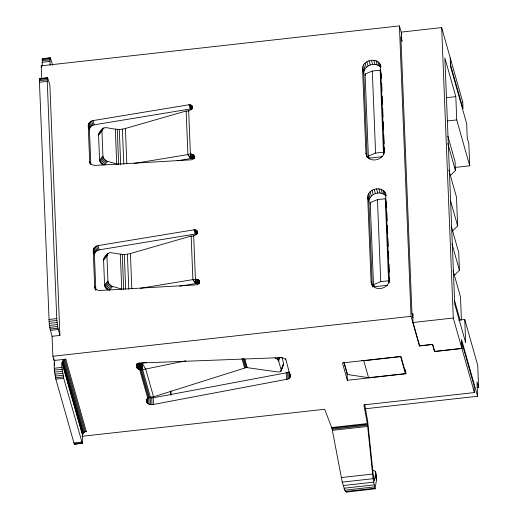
<?xml version="1.0" encoding="UTF-8"?>
<svg xmlns="http://www.w3.org/2000/svg" width="518" height="518" viewBox="0 0 518 518"><rect width="100%" height="100%" fill="white"/><g stroke="black" fill="none" stroke-linecap="round" stroke-linejoin="round"><path stroke-width="0.78" d="M52.065 336.299L59.907 335.424L49.864 84.913L47.624 77.752L39.789 78.626L39.394 80.691L49.216 323.374L50.071 329.047L52.065 336.299L52.868 356.248L54.066 360.483L65.818 359.175L86.273 431.462C80.381 432.316 83.307 439.122 82.504 443.117L74.462 444.172L74.197 443.816L55.84 379.131C54.72 373.038 53.438 366.543 54.74 360.411M138.818 363.668L138.597 369.276L141.615 369.891L185.878 360.806M42.262 66L42.282 58.845L50.324 57.789L52.648 65.242M59.907 335.424L57.589 326.489L56.76 318.609L47.255 81.397L47.624 77.752M50.104 65.132L49.929 59.855L50.324 57.789M118.026 164.407L106.378 160.981L103.03 164.989L100.246 162.296L99.573 160.036L98.569 135.062C99.236 131.689 102.331 127.221 106.209 127.642C112.516 128.645 119.075 130.452 125.408 128.483L186.143 110.988C190.695 112.16 196.134 105.057 189.025 104.759L92.955 120.597L90.508 121.555L88.798 123.362L88.235 125.57L89.679 161.577L90.287 164.07M106.378 160.981L103.594 158.288L102.92 156.028L101.923 131.054L103.088 128.322M120.338 254.163L121.736 289.135L111.389 286.014L108.042 290.022L105.251 287.328L104.578 285.068L103.581 260.101C104.124 256.922 106.883 253.483 110.049 252.622C116.783 253.276 123.685 255.691 130.419 253.522L191.155 236.02C195.707 237.199 201.146 230.096 194.03 229.791L97.967 245.629L95.519 246.587L93.803 248.394L93.246 250.602L94.684 286.609L95.293 289.109M111.389 286.014L108.605 283.32L107.932 281.06L106.928 256.086L107.433 254.092M90.812 164.212L89.433 129.804L89.996 127.596L91.712 125.79L94.153 124.832L190.223 108.994L191.88 109.11L190.682 104.869M94.898 287.697L95.817 290.086L94.444 254.837L95.001 252.629L96.717 250.822L99.165 249.87L195.234 234.026L196.892 234.142L195.694 229.908M82.297 443.298L63.675 378.257C63.682 372.733 58.035 361.208 65.818 359.175M366.725 156.604L365.935 153.224L362.555 68.978C362.386 58.981 379.72 56.611 381.054 67.081M365.935 153.224L367.132 157.459L363.753 73.213C363.759 65.138 375.641 61.292 380.665 67.431L379.467 63.196M372.863 286.959L371.082 281.805L367.709 197.559C367.534 187.561 384.868 185.191 386.201 195.668M371.082 281.805L372.28 286.04L368.907 201.793C368.913 193.719 380.795 189.873 385.813 196.011L384.615 191.777M380.452 64.964L384.22 151.185C384.33 160.088 369.871 163.558 366.323 155.193M385.606 193.551L389.374 279.765C389.368 287.84 377.486 291.686 372.468 285.547M372.649 470.176L374.391 470.752L375.44 471.535L375.699 472.442L376.489 479.908L375.051 488.888L373.096 478.69L367.443 424.326L363.876 404.882L474.391 392.56L474.119 385.91L461.655 341.861L461.926 348.51L474.391 392.56M285.612 358.456L290.268 376.165L289.86 377.797L287.904 379.092L153.457 404.448C143.732 405.866 144.852 396.523 153.542 396.827L246.367 367.521L277.467 371.937L279.979 371.846L281.209 370.791L281.196 370.007L278.658 361.052L277.37 359.311L277.907 357.854M278.211 360.185L279.293 357.278M278.658 361.052L280.011 357.414M281.196 370.007L283.624 363.461L281.934 357.491M280.795 371.419L283.624 363.461M281.209 370.791L283.644 364.245M98.673 134L102.027 129.992M103.024 128.963L103.982 127.816M98.569 135.062L101.923 131.054M99.573 160.036L102.92 156.028M99.767 161.169L103.114 157.161M100.246 162.296L103.594 158.288M100.984 163.351L104.332 159.343M101.929 164.271L105.283 160.256M104.688 164.892L107.563 161.454M108.1 253.354L104.086 258.1M103.684 259.032L107.038 255.024M105.64 256.863L107.556 254.571M103.581 260.101L106.928 256.086M104.578 285.068L107.932 281.06M104.772 286.201L108.126 282.193M105.251 287.328L108.605 283.32M105.989 288.39L109.343 284.376M106.941 289.303L110.289 285.295M109.22 290.501L112.574 286.493M99.074 133.068L99.741 132.33M450.259 175.608L455.419 170.474L455.063 161.61L447.843 136.072M452.479 231.028L457.64 225.9L456.487 197.08L448.821 169.995M454.254 275.369L459.421 270.241L458.708 252.506L451.482 226.968M74.462 444.172L82.504 443.117M148.867 397.584L153.192 397.798L286.26 372.818L288.779 371.866L289.05 378.516M382.278 156.695L368.952 158.178L368.35 156.06L365.067 74.035L372.306 71.044L380.141 70.17L381.339 74.404L381.501 78.425M368.35 156.06L375.589 153.069L383.43 152.195L384.026 154.312M387.425 285.276L374.106 286.758L373.504 284.641L370.221 202.616L377.454 199.624L385.295 198.75L386.493 202.985L386.687 207.815M373.504 284.641L380.743 281.65L388.578 280.775L389.18 282.899M82.012 436.305L324.689 409.246L331.96 428.282L342.249 482.128L344.781 490.203L345.545 491.504L346.782 491.964M146.471 362.341L141.252 363.254L138.85 362.865M133.987 163.474L187.892 154.571C192.702 151.787 197.986 158.391 191.226 159.829L94.755 165.456L91.213 164.452L89.886 162.658M177.124 160.781L190.598 158.553L194.108 158.728L192.91 154.493M140.585 288.248L192.897 279.61C195.396 278.988 199.611 278.762 199.728 282.375M179.759 286.208L195.61 283.592L199.119 283.767L197.921 279.532M42.282 58.845L50.117 57.971M45.098 58.761L46.665 58.586M42.146 59.551L49.981 58.676M42.087 60.729L49.929 59.855M42.12 62.309L49.955 61.435M41.738 78.6L41.226 65.831L399.404 25.9L401.774 34.259M455.257 167.411L469.729 165.799L468.835 143.628L467.242 137.982L466.66 123.575L450.602 66.816L450.246 57.951L441.66 27.596L401.424 32.084L401.78 40.948M39.582 78.807L47.416 77.933M39.446 79.513L47.287 78.639M39.394 80.691L47.229 79.817M39.42 82.271L47.255 81.397M446.173 97.714L455.808 96.639L456.74 119.917L469.729 165.799M447.52 120.947L456.74 119.917M48.925 319.483L56.76 318.609M49.035 321.348L56.87 320.474M49.216 323.374L57.058 322.5M49.463 325.427L57.297 324.553M49.754 327.357L57.589 326.489M50.071 329.047L57.906 328.172M50.388 330.367L58.223 329.493M52.868 356.248L411.046 316.317L419.431 345.966L432.498 344.509L434.492 351.567L461.926 348.51M413.06 322.5L453.295 318.013L461.881 348.368L434.712 351.398L432.718 344.34L419.651 345.797L413.06 322.5L412.704 313.636L413.144 315.184M458.592 320.124L464.737 319.438L477.719 365.326L478.606 387.49L477 387.671M54.377 368.246L62.212 367.372M54.487 370.111L62.322 369.237M54.668 372.138L62.51 371.264M54.914 374.19L62.749 373.316M55.206 376.12L63.041 375.246M55.523 377.81L63.358 376.936M55.84 379.131L63.675 378.257M361.447 360.405L363.791 360.761L400.628 356.656L405.419 373.595L368.583 377.706L347.461 374.488L343.978 362.173M405.872 373.763L400.958 356.397L342.437 362.924L347.351 380.29L405.872 373.763L405.782 371.548M84.693 431.636L86.273 431.462M365.216 408.786L477.59 396.257L477.013 381.844L478.606 387.49M73.899 442.942L81.734 442.068M74.197 443.816L82.038 442.942M331.708 427.518L367.314 423.549M331.96 428.282L367.443 424.326M332.206 429.228L367.566 425.284M332.439 430.348L367.696 426.418M341.291 477.551L372.578 474.061M342.249 482.128L373.096 478.69M343.136 485.567L373.556 482.174M343.978 488.228L373.977 484.887M344.781 490.203L374.365 486.907M345.545 491.504L374.728 488.254M346.27 492.1L375.265 488.785M274.818 357.834L277.37 359.311M136.512 364.115L137.069 367.974L138.597 369.276L138.364 363.39M95.422 288.675L97.261 290.086L99.76 290.488L196.238 284.861C198.161 284.822 200 282.912 199.333 280.963M186.143 110.988L187.892 154.571L191.103 158.534L190.417 154.299L188.656 110.418M191.155 236.02L192.897 279.61L196.115 283.566L195.428 279.338L193.667 235.45M42.482 58.663L42.748 59.026M39.789 78.626L40.048 78.982M187.892 154.571L190.598 158.553M192.897 279.61L195.61 283.592M285.671 359.932C284.777 357.964 282.271 357.647 280.348 357.64L141.718 362.95L137.775 364.089L136.979 364.801L136.59 366.407M455.808 96.639L444.865 57.958L454.726 304.034L465.669 342.715L464.737 319.438M447.759 143.395L455.419 170.474M450.414 200.362L457.64 225.9M402.182 41.408L400.874 36.784L411.972 313.902L413.066 317.754M451.974 243.933L459.421 270.241M453.043 270.532L460.483 296.84L461.415 320.059M454.636 300.9L460.107 320.247M477.59 396.257L461.532 339.504L461.881 348.368M377.946 61.752L379.144 65.987M376.003 60.729L377.201 64.964M373.769 60.198L374.967 64.433M371.393 60.198L372.591 64.433M369.036 60.729L370.234 64.964M366.861 61.746L368.058 65.987M365.015 63.19L366.213 67.431M363.63 64.964L364.827 69.198M365.067 74.035L365.468 75.447M362.788 66.932L363.986 71.173M362.555 68.978L363.753 73.213M384.22 151.185L384.621 152.596M383.1 190.333L384.298 194.567M381.157 189.31L382.355 193.544M378.917 188.785L380.115 193.02M376.541 188.779L377.739 193.02M374.184 189.31L375.382 193.544M372.015 190.333L373.213 194.567M370.169 191.777L371.367 196.011M368.777 193.544L369.975 197.779M370.221 202.616L370.616 204.027M367.942 195.519L369.14 199.754M367.709 197.559L368.907 201.793M389.374 279.765L389.769 281.177M363.791 360.761L368.583 377.706M343.881 362.315L347.086 373.64L347.351 380.29M192.314 106.339L192.715 107.75M191.951 105.717L192.554 107.835M191.395 105.212L192.392 108.741M189.873 104.714L191.071 108.955M189.025 104.759L190.223 108.994M194.01 155.342L194.606 157.459M193.525 154.856L194.528 158.385M192.191 154.286L193.389 158.527M191.414 154.247L192.618 158.482M190.417 154.299L191.615 158.534M244.82 359.052L247.222 367.527M243.836 358.566L246.367 367.521M242.903 358.598L245.48 367.702M242.01 358.767L244.613 367.961M196.963 230.75L197.559 232.867M196.406 230.251L197.403 233.78M194.885 229.752L196.082 233.987M194.03 229.791L195.234 234.026M199.016 280.374L199.618 282.491M198.536 279.888L199.534 283.417M197.203 279.325L198.4 283.56M196.426 279.28L197.623 283.521M195.428 279.338L196.626 283.573M92.955 120.597L94.153 124.832M91.68 120.947L92.877 125.181M90.508 121.555L91.712 125.79M89.53 122.377L90.728 126.612M88.798 123.362L89.996 127.596M88.351 124.449L89.556 128.684M88.235 125.57L89.433 129.804M89.679 161.577L90.274 163.694M153.542 396.827L145.733 369.237L142.223 363.176L142.644 369.8L150.518 397.623M148.647 398.2L140.624 369.839L140.313 363.209L141.615 369.891L149.54 397.876M138.941 363.617L139.666 369.658L147.85 398.595M97.967 245.629L99.165 249.87M96.685 245.985L97.883 250.22M95.519 246.587L96.717 250.822M94.541 247.41L95.739 251.644M93.803 248.394L95.001 252.629M93.363 249.482L94.561 253.716M41.226 65.831L41.628 67.243M93.246 250.602L94.444 254.837M94.684 286.609L95.688 290.138M64.808 359.401L85.263 431.682M63.876 359.842L84.33 432.122M63.086 360.457L83.54 432.744M62.497 361.214L82.945 433.501M62.134 362.063L82.589 434.343M62.037 362.937L82.492 435.224M54.228 362.678L54.668 364.232M54.196 363.811L54.636 365.365M142.644 369.8L141.252 363.254L141.615 369.891M376.353 479.195L376.489 479.908M364.756 404.448L367.683 421.244L373.161 474.268L374.527 480.976L375.699 472.442L376.282 478.444L375.44 471.535L375.537 473.873M140.624 369.839L139.407 363.034L139.666 369.658M137.264 364.018L137.814 368.81L137.607 363.655M136.849 364.109L137.069 367.974L137.017 364.005M146.329 399.527L146.4 401.087L146.341 399.605M137.089 363.85L137.289 368.304M441.66 27.596L453.295 318.013M434.647 349.786L434.712 351.398M434.434 350.09L434.492 351.567M419.586 344.185L419.651 345.797M419.373 344.489L419.431 345.966M399.404 25.9L411.046 316.317M405.257 369.567L405.419 373.595M381.695 83.249L382.019 91.291M382.213 96.115L382.53 104.157M382.724 108.987L383.048 117.029M383.242 121.853L383.566 129.895M383.76 134.719L384.11 143.564M384.272 147.585L384.466 152.409M386.881 212.639L387.199 220.681M387.393 225.505L387.717 233.547M387.911 238.371L388.235 246.413M388.429 251.236L388.746 259.278M388.94 264.102L389.264 272.144M389.491 277.777L389.62 280.996M380.141 70.17L383.43 152.195M385.295 198.75L388.578 280.775M372.306 71.044L375.589 153.069M377.454 199.624L380.743 281.65M368.887 156.572L368.952 158.178M374.041 285.153L374.106 286.758M290.177 373.951L290.281 376.994M289.653 372.623L289.86 377.797M287.639 372.436L287.904 379.092M286.26 372.818L286.525 379.474M170.946 391.084L171.108 395.105M170.467 391.109L170.629 395.137M153.192 397.798L153.457 404.448M151.709 397.954L151.975 404.61M150.233 397.882L150.498 404.532M148.899 398.323L149.132 404.234M147.759 397.824L147.999 403.736M147.002 398.646L147.183 403.075M146.626 399.352L146.749 402.311M136.817 364.691L136.933 367.631M125.408 128.483L126.826 163.843M130.419 253.522L131.831 288.882M122.39 129.137L123.796 164.148M127.402 254.17L128.801 289.186M119.289 129.396L120.713 164.847M124.301 254.429L125.686 289.076M117.262 129.345L118.674 164.562M122.274 254.383L123.685 289.594M115.326 129.124L116.731 164.102M54.002 358.87L54.066 360.483M462.755 102.137L450.291 58.094L450.556 64.744L463.021 108.793L462.755 102.137"/></g></svg>
